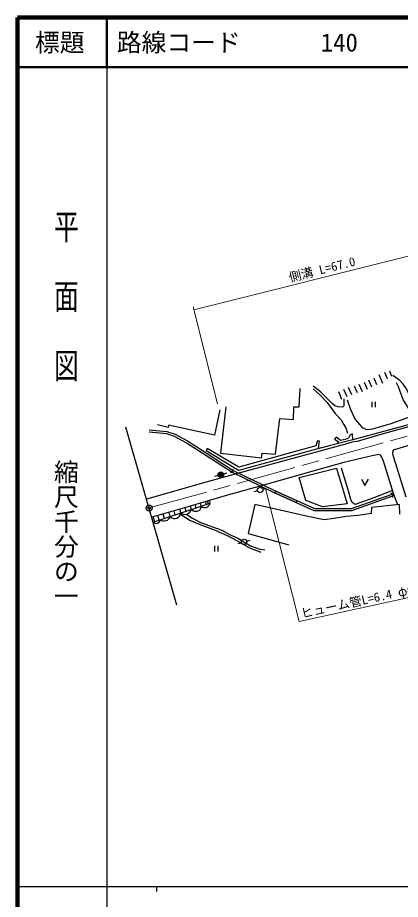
# Model space of a CAD drawing. Units: millimetres, scale not verified. Extents: x 40000 to 680000, y 20000 to 380000.
# Drawn here: x 40000 to 117196, y 202409 to 380000 of the extents above; entities that cross this region are included whole.
import ezdxf
from ezdxf.enums import TextEntityAlignment as Align

# ---------------------------------------------------------------- set-up
doc = ezdxf.new("R2010")
doc.units = ezdxf.units.MM
doc.header["$LTSCALE"] = 1000
doc.header["$PDMODE"] = 32
doc.header["$PDSIZE"] = 500
doc.linetypes.add('CHAIN', pattern=[18.5, 12, -1.5, 3.5, -1.5])
for name, color, linetype, lineweight in [('M-BGD', 7, 'Continuous', 25), ('M-BMK', 2, 'CHAIN', 13), ('M-BMK-OTRS', 5, 'Continuous', 25), ('M-BMK-SRVR', 3, 'Continuous', 25), ('M-STR-HTXT', 7, 'Continuous', 13), ('M-TTL', 2, 'Continuous', 140), ('M-TTL-BAND', 7, 'Continuous', 25), ('M-TTL-LINE', 7, 'Continuous', 50)]:
    doc.layers.add(name, color=color, linetype=linetype, lineweight=lineweight)
doc.layers.add('M-OTRS', color=6, linetype='Continuous')
doc.layers.add('M-TTL-TXT', color=7, linetype='Continuous')
doc.styles.add('@ＭＳ ゴシック', font='')
doc.styles.add('ＭＳ ゴシック', font='')
doc.styles.get('@ＭＳ ゴシック').set_extended_font_data('@MS Gothic')
doc.styles.get('ＭＳ ゴシック').set_extended_font_data('MS Gothic')

# ---------------------------------------------------------------- blocks, each defined once
blk = doc.blocks.new('DOSEI')
at = {"layer": 'M-BGD'}
blk.add_hatch(color=256, dxfattribs=at).paths.add_polyline_path([(-550, 0, 1), (550, 0, 1)])
for p, q in [((-550, 0), (-1300, 0)), ((550, 0), (1300, 0))]:
    blk.add_line(p, q, dxfattribs=at)
blk.add_circle((0, 0), 550, dxfattribs=at)

msp = doc.modelspace()

# ---------------------------------------------------------------- hatches: boundary and pattern name
at = {"layer": 'M-BGD'}
msp.add_hatch(color=256, dxfattribs=at).paths.add_polyline_path([(92008, 284680), (91844, 284315), (96154, 282379), (96318, 282744)])

# ---------------------------------------------------------------- linework, layer by layer
for p, q in [((112443, 306059), (111878, 307377)), ((113633, 306313), (112924, 308049)), ((114613, 307241), (114042, 308545)), ((115471, 307729), (115059, 308799)), ((107378, 304034), (106727, 305504)), ((108548, 304453), (107966, 305770)), ((109571, 304627), (108915, 306125)), ((110593, 305122), (109984, 306543)), ((111440, 305559), (110861, 306996)), ((105370, 303121), (104761, 304638)), ((106450, 303621), (105803, 305081)), ((111468, 302651), (111468, 301533)), ((112135, 302651), (112135, 301533)), ((88391, 284701), (87673, 284485)), ((89445, 285018), (90163, 285234)), ((92008, 284680), (91844, 284315)), ((78070, 281964), (77907, 282512)), ((78487, 282104), (78329, 282638)), ((96318, 282744), (96154, 282379)), ((71775, 279858), (71549, 280648)), ((72947, 280251), (72737, 280988)), ((74000, 280603), (73795, 281292)), ((75053, 280955), (74860, 281608)), ((76003, 281273), (75819, 281893)), ((77035, 281618), (76862, 282202)), ((67648, 278477), (67369, 279453)), ((68542, 278776), (68274, 279712)), ((69593, 279128), (69339, 280016)), ((70777, 279524), (70539, 280359)), ((79696, 273610), (79696, 272492)), ((80363, 273610), (80363, 272492)), ((85155, 274251), (84437, 274035)), ((86208, 274568), (86926, 274784))]:
    msp.add_line(p, q, dxfattribs=at)
for points in [[(225709, 297618), (216500, 303864), (209934, 308981), (203778, 310165), (197542, 310397), (190550, 309748), (182037, 308237), (175575, 307137), (169631, 306008), (162781, 304784), (157748, 303795), (149221, 302078), (143680, 300899), (137306, 299095), (130017, 296994), (122000, 294755), (115724, 292855), (115612, 292423), (115687, 291855), (116237, 290169), (118289, 283513)], [(121208, 300519), (120198, 301407), (119675, 302208), (119276, 303082), (118909, 304223), (118431, 305253), (117724, 306162), (117055, 306912), (115700, 307940)], [(145979, 305620), (145785, 306276), (144792, 306012), (142338, 305246), (138726, 304155), (133327, 302420), (128370, 300925), (122895, 299224), (118290, 297848), (112593, 296275), (107616, 294932), (103115, 293853), (100251, 293113), (84543, 288810), (78040, 292767)], [(105791, 303242), (105798, 301821), (105494, 301557), (104624, 301579), (103982, 301845), (103462, 302306), (101113, 304625), (99634, 305749)], [(106437, 303011), (107161, 301077), (108074, 299066), (109570, 297389), (110459, 297016), (111613, 297153), (113485, 297735), (115159, 298170), (117013, 298848), (119028, 299587), (119971, 300429), (119358, 300867), (118811, 301369), (117764, 303070), (117118, 304726), (116806, 305632), (116412, 306475)], [(81964, 301617), (80889, 292252), (89195, 291311), (89301, 292305), (92031, 292062), (92892, 299241), (95619, 299081), (95695, 301582), (96768, 301618), (96968, 305294)], [(99581, 305242), (101081, 303910), (102426, 302492), (104056, 300288), (105262, 298994), (105746, 298126), (106170, 297366), (106533, 296321)], [(80801, 301025), (79719, 295922), (70431, 297931), (70353, 297440), (68211, 297964)], [(122029, 298472), (113756, 296141), (108491, 294654), (107489, 294488), (106404, 294178), (102428, 293075), (97014, 291629), (85080, 288400), (78045, 286420), (66018, 282981)], [(66509, 296606), (69999, 296242), (71596, 295705), (74076, 294389), (77980, 291871), (83244, 288464)], [(66551, 297004), (70084, 296636), (71755, 296073), (74279, 294734), (78197, 292207), (83462, 288800)], [(107616, 294932), (107507, 296145), (107041, 295970), (106708, 295301), (106041, 295038), (105102, 294843), (104257, 295474), (103901, 295108), (104646, 294608), (104474, 294179)], [(100659, 293218), (100859, 294663), (100448, 294736), (100164, 293763), (84587, 289460), (78245, 293220), (78040, 292767)], [(116664, 281895), (115944, 283770), (115808, 284126), (113781, 290682), (113477, 291469), (113186, 291863), (112869, 292015), (111471, 291716), (105804, 290388), (100292, 288830), (90332, 286046), (81863, 283686), (73654, 281250), (67053, 279363)], [(82960, 288360), (83244, 288464), (83462, 288800), (83453, 289026)], [(83287, 288439), (91528, 284457), (99767, 280756), (107391, 280701), (115696, 283681)], [(83462, 288800), (91697, 284820), (99854, 281156), (107322, 281102), (115568, 284040)], [(115607, 284776), (111814, 283300), (108052, 281969), (107458, 282340), (107224, 282934), (106663, 284872), (105290, 289287)], [(109337, 287029), (110053, 285734), (110769, 287029)], [(115668, 283316), (115696, 283681), (115568, 284040), (115286, 284197)], [(67336, 278373), (78860, 282229), (78706, 282749)], [(117089, 279965), (117013, 281930), (111351, 281359), (111336, 280127), (108659, 279718), (106273, 279493), (103781, 279143), (101839, 278862), (98507, 279542), (93817, 280615), (87839, 281906), (86510, 276101), (94705, 273800)], [(89103, 272256), (86829, 273145), (84594, 274404), (82489, 275580), (79914, 276707), (76664, 277884), (74565, 278813), (72859, 279939)], [(74047, 279982), (75109, 279267), (76770, 278402), (79278, 277436), (81198, 276793), (82752, 275930), (84416, 275180), (86947, 273640), (88883, 272919), (89891, 272808)]]:
    msp.add_lwpolyline(points, dxfattribs=at)
msp.add_lwpolyline([(104292, 289232), (106466, 282062), (101488, 281502), (98101, 282777), (96764, 287371)], close=True, dxfattribs=at)
for centre in [(88918, 284860), (85681, 274410)]:
    msp.add_circle(centre, 550, dxfattribs=at)
for centre, radius, start, end in [((73778, 281266), 1312, 230.71256, 346.28852), ((75915, 281721), 1153, 221.63129, 351.42504), ((77707, 282556), 1199, 237.11111, 344.16257), ((67942, 279031), 894, 227.37388, 349.6272), ((69569, 280003), 1358, 236.59457, 335.32221), ((71645, 280450), 1318, 230.26952, 351.2969)]:
    msp.add_arc(centre, radius, start, end, dxfattribs=at)
at = {"layer": 'M-BMK'}
msp.add_lwpolyline([(66518, 281235), (147032, 303626), (154789, 305631), (160192, 307025), (162767, 307382), (169169, 308681), (189901, 313091), (198181, 314486), (205502, 314922), (213607, 314486), (218139, 313876), (261765, 307214), (360883, 291989), (460024, 277135)], dxfattribs=at)
at = {"layer": 'M-BMK-OTRS'}
msp.add_line((72116, 261657), (61859, 297525), dxfattribs=at)
at = {"layer": 'M-BMK-SRVR'}
msp.add_circle((66518, 281235), 600, dxfattribs=at)
at = {"layer": 'M-OTRS'}
msp.add_point((66518, 281235), dxfattribs=at)
at = {"layer": 'M-STR-HTXT'}
for p, q in [((138064, 336802), (75533, 321146)), ((80279, 302189), (75375, 321774))]:
    msp.add_line(p, q, dxfattribs=at)
msp.add_lwpolyline([(90013, 285189), (96779, 258383), (136426, 267003)], dxfattribs=at)
at = {"layer": 'M-TTL'}
for p, q in [((40000, 380000), (40000, 20000)), ((680000, 380000), (40000, 380000))]:
    msp.add_line(p, q, dxfattribs=at)
at = {"layer": 'M-TTL-BAND'}
for p, q in [((58000, 370000), (58000, 20000)), ((40000, 205000), (579000, 205000)), ((68000, 205000), (68000, 204000))]:
    msp.add_line(p, q, dxfattribs=at)
at = {"layer": 'M-TTL-LINE'}
for p, q in [((58000, 380000), (58000, 370000)), ((40000, 370000), (680000, 370000))]:
    msp.add_line(p, q, dxfattribs=at)

# ---------------------------------------------------------------- block references
at = {"rotation": 15.79273}
msp.add_blockref('DOSEI', (80987, 287948), dxfattribs=at)

# ---------------------------------------------------------------- texts
at = {"layer": 'M-STR-HTXT', "style": 'ＭＳ ゴシック'}
for s, rotation, p in [('側溝 L=67.0', 14.056, (95098, 326214)), ('ヒューム管L=6.4 φ=400', 12.266, (97474, 258534))]:
    msp.add_text(s, height=1833, rotation=rotation, dxfattribs=at).set_placement(p, align=Align.BOTTOM_LEFT)
at = {"layer": 'M-TTL-BAND', "style": '@ＭＳ ゴシック', "width": 1.4}
msp.add_text('平  面  図', height=3666, rotation=270, dxfattribs=at).set_placement((49777, 306475), align=Align.MIDDLE_RIGHT)
at = {"layer": 'M-TTL-BAND', "style": '@ＭＳ ゴシック'}
msp.add_text('縮尺千分の一', height=3666, rotation=270, dxfattribs=at).set_placement((49777, 261030), align=Align.MIDDLE_RIGHT)
at = {"layer": 'M-TTL-TXT', "style": 'ＭＳ ゴシック'}
msp.add_text('標題', height=3666, dxfattribs=at).set_placement((48500, 375000), align=Align.MIDDLE_CENTER)
for s, p in [('路線コード', (60000, 375000)), ('140', (101142, 375000))]:
    msp.add_text(s, height=3666, dxfattribs=at).set_placement(p, align=Align.MIDDLE_LEFT)

doc.saveas('drawing.dxf')
